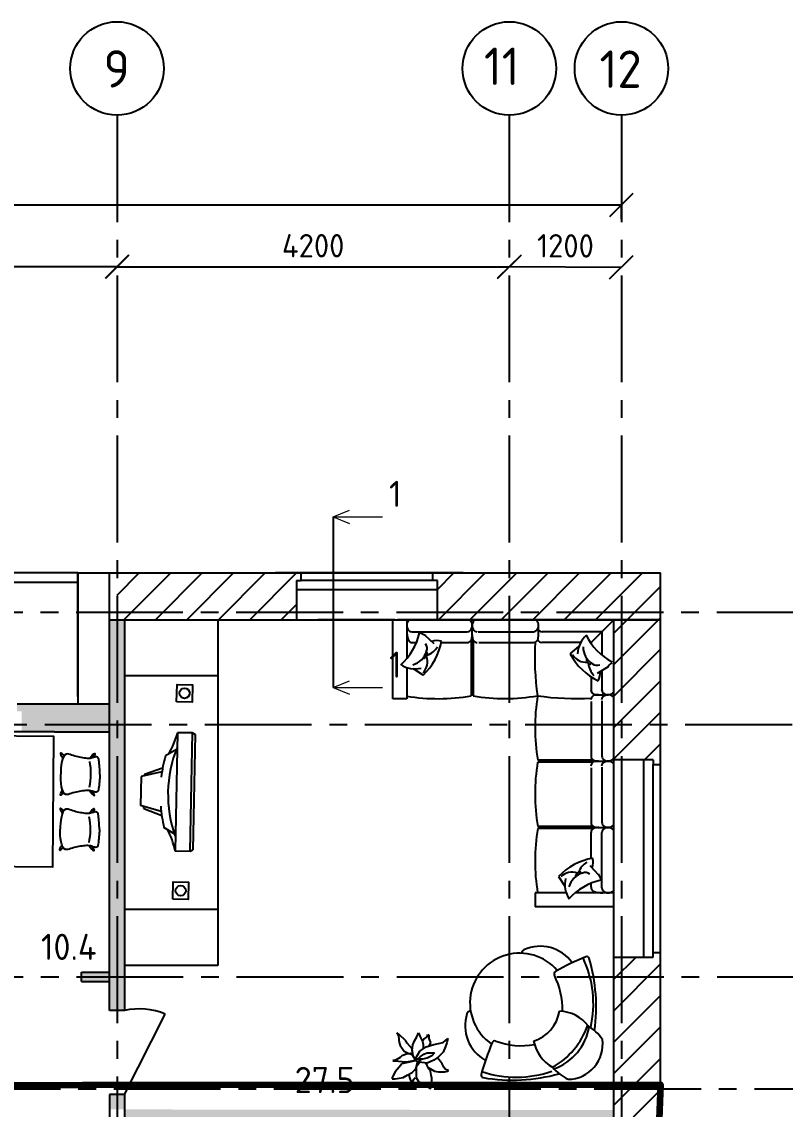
# Model space of a CAD drawing. Header units: millimetres. Extents: x -257254 to 390979, y -202328 to 355504.
# Drawn here: x 377573 to 385747, y -113048 to -101411 of the extents above; entities that cross this region are included whole.
import ezdxf

# ---------------------------------------------------------------- set-up
doc = ezdxf.new("R2010")
doc.units = ezdxf.units.MM
doc.linetypes.add('CENTER2', pattern=[28.575, 19.05, -3.175, 3.175, -3.175])
doc.layers.get('0').update_dxf_attribs({"lineweight": 25})
for name, color, linetype in [('МЕБЕЛЬ', 104, 'Continuous'), ('Окна', 4, 'Continuous'), ('оси', 1, 'CENTER2'), ('разрез', 40, 'Continuous')]:
    doc.layers.add(name, color=color, linetype=linetype)
doc.layers.add('покрытия', color=6, linetype='Continuous', lineweight=18)
doc.layers.add('фасадик', color=7, linetype='Continuous', lineweight=25, true_color=0x51362d)
doc.styles.get("Standard").update_dxf_attribs({"font": 'GOST_Common.ttf'})
doc.dimstyles.new('ISO-25', dxfattribs={"dimtxt": 250, "dimasz": 250, "dimexe": 1.25, "dimexo": 0.625, "dimgap": 100, "dimtad": 1, "dimdec": 0, "dimtxsty": 'Standard', "dimblk": 'OBLIQUE', "dimcen": 2.5, "dimadec": 0, "dimazin": 0, "dimtfac": 1, "dimtdec": 0, "dimtmove": 0, "dimatfit": 3, "dimfxl": 1, "dimarcsym": 0})

# ---------------------------------------------------------------- blocks, each defined once
blk = doc.blocks.new('_Oblique')
at = {"color": 0, "linetype": 'ByBlock', "lineweight": -2}
blk.add_line((-0.5, -0.5), (0.5, 0.5), dxfattribs=at)
blk = doc.blocks.new('*D352')
at = {"color": 0, "lineweight": -2, "ltscale": 50, "transparency": 16777216}
for p, q in [((374393.37343, -104031.8132), (378593.37343, -104031.8132)), ((374393.37343, -104032.4382), (374393.37343, -104033.0632)), ((378593.37343, -104032.4382), (378593.37343, -104033.0632))]:
    blk.add_line(p, q, dxfattribs=at)
at = {"color": 0, "lineweight": -2, "ltscale": 50, "transparency": 16777216, "xscale": 250, "yscale": 250, "zscale": 250, "rotation": 180}
blk.add_blockref('_Oblique', (374393.37343, -104031.8132), dxfattribs=at)
at = {"color": 0, "lineweight": -2, "ltscale": 50, "transparency": 16777216, "xscale": 250, "yscale": 250, "zscale": 250}
blk.add_blockref('_Oblique', (378593.37343, -104031.8132), dxfattribs=at)
at = {"color": 0, "ltscale": 50, "transparency": 16777216, "insert": (376493.37343, -103806.8132), "char_height": 250, "attachment_point": 5}
blk.add_mtext('4200', dxfattribs=at)
blk = doc.blocks.new('*D353')
at = {"color": 0, "lineweight": -2, "ltscale": 50, "transparency": 16777216}
for p, q in [((378593.37343, -104034.9382), (378593.37343, -104031.8132)), ((378593.37343, -104033.0632), (382793.37343, -104033.0632)), ((382793.37343, -104032.4382), (382793.37343, -104034.3132))]:
    blk.add_line(p, q, dxfattribs=at)
at = {"color": 0, "lineweight": -2, "ltscale": 50, "transparency": 16777216, "xscale": 250, "yscale": 250, "zscale": 250, "rotation": 180}
blk.add_blockref('_Oblique', (378593.37343, -104033.0632), dxfattribs=at)
at = {"color": 0, "lineweight": -2, "ltscale": 50, "transparency": 16777216, "xscale": 250, "yscale": 250, "zscale": 250}
blk.add_blockref('_Oblique', (382793.37343, -104033.0632), dxfattribs=at)
at = {"color": 0, "ltscale": 50, "transparency": 16777216, "insert": (380693.37343, -103808.0632), "char_height": 250, "attachment_point": 5}
blk.add_mtext('4200', dxfattribs=at)
blk = doc.blocks.new('*D368')
at = {"color": 0, "lineweight": -2, "ltscale": 50, "transparency": 16777216}
for p, q in [((382793, -104031), (382793, -104031)), ((382793, -104032), (383993, -104037)), ((383993, -104037), (383993, -104038))]:
    blk.add_line(p, q, dxfattribs=at)
at = {"color": 0, "lineweight": -2, "ltscale": 50, "transparency": 16777216, "xscale": 250, "yscale": 250, "zscale": 250}
for p, rotation in [((382793, -104032), 179.7612689669018), ((383993, -104037), 359.7612689669018)]:
    blk.add_blockref('_Oblique', p, dxfattribs=dict(at, rotation=rotation))
at = {"color": 0, "ltscale": 50, "transparency": 16777216, "insert": (383394, -103809), "char_height": 250, "attachment_point": 5, "rotation": 359.7613}
blk.add_mtext('1200', dxfattribs=at)
blk = doc.blocks.new('*D370')
at = {"color": 0, "lineweight": -2, "transparency": 16777216}
for p, q in [((357593, -103372), (383993, -103372)), ((357593, -103373), (357593, -103373)), ((383993, -103523), (383993, -103371))]:
    blk.add_line(p, q, dxfattribs=at)
at = {"color": 0, "lineweight": -2, "transparency": 16777216, "xscale": 250, "yscale": 250, "zscale": 250, "rotation": 180}
blk.add_blockref('_Oblique', (357593, -103372), dxfattribs=at)
at = {"color": 0, "lineweight": -2, "transparency": 16777216, "xscale": 250, "yscale": 250, "zscale": 250}
blk.add_blockref('_Oblique', (383993, -103372), dxfattribs=at)
at = {"color": 0, "transparency": 16777216, "insert": (370793, -103147), "char_height": 250, "attachment_point": 5}
blk.add_mtext('26400', dxfattribs=at)

msp = doc.modelspace()

# ---------------------------------------------------------------- hatches: boundary and pattern name
h = msp.add_hatch()
h.set_pattern_fill('LINE', color=256, scale=75, angle=45)
h.set_pattern_definition([(45, (282164.35, -213406.2), (-168.3798, 168.3798), [])])
h.paths.add_polyline_path([(366433.47228, -117330.06082), (365993.37343, -117330.06082), (365993.37343, -117750.06082), (366483.37682, -117750.06082), (366483.39503, -117669.93468), (366433.39503, -117669.92332)])
h.paths.add_polyline_path([(366433.49046, -117250.06082), (365993.37343, -117250.06082), (365993.37343, -117330.06082), (366433.47228, -117330.06082)])
h.paths.add_polyline_path([(370193.37343, -117330.06082), (367343.4723, -117330.06082), (367343.39501, -117670.13014), (367293.39501, -117670.11877), (367293.37684, -117750.06082), (370193.37343, -117750.06082)])
h.paths.add_polyline_path([(370193.37343, -117250.06082), (367343.49048, -117250.06082), (367343.4723, -117330.06082), (370193.37343, -117330.06082)])
h.paths.add_polyline_path([(370805.66093, -117330.06082), (370193.37343, -117330.06082), (370193.37343, -117750.06082), (370805.66093, -117750.06082)])
h.paths.add_polyline_path([(370805.66093, -117250.06082), (370193.37343, -117250.06082), (370193.37343, -117330.06082), (370805.66093, -117330.06082)])
h.paths.add_polyline_path([(371993.37343, -117330.06082), (371705.66093, -117330.06082), (371705.66093, -117750.06082), (371993.37343, -117750.06082)])
h.paths.add_polyline_path([(372391.06676, -117330.06082), (371993.37343, -117330.06082), (371993.37343, -117750.06082), (372391.06676, -117750.06082)])
h.paths.add_polyline_path([(371993.37343, -117250.06082), (371705.66093, -117250.06082), (371705.66093, -117330.06082), (371993.37343, -117330.06082)])
h.paths.add_polyline_path([(372391.06676, -117250.06082), (371993.37343, -117250.06082), (371993.37343, -117330.06082), (372391.06676, -117330.06082)])
h.paths.add_polyline_path([(361920.95524, -107477.23261), (361708.30911, -107147.94816), (361747.5378, -107116.94639), (361697.76344, -107053.96344), (361373.37343, -107310.06082), (361373.37343, -109010.06082), (361825.79162, -109010.06082)])
h.paths.add_polyline_path([(363088.3553, -106190.04759), (363138.3553, -106190.05895), (363138.37348, -106110.05895), (362893.53321, -106109.93468), (362686.66923, -106273.15308), (362736.10054, -106335.70194), (362785.0336, -106316.97978), (362889.63195, -106449.33532), (363088.27802, -106530.06082), (363088.30011, -106432.88128)])
h.paths.add_polyline_path([(363088.27802, -106530.06082), (362879.92758, -106437.0557), (363034.76214, -106632.97861)])
h.paths.add_polyline_path([(364893.53321, -106110.18695), (364648.37334, -106110.23241), (364648.35516, -106190.23241), (364698.36425, -106190.24377), (364698.29022, -106435.95086), (364617.54473, -106530.06082), (364897.11491, -106449.33532), (365001.71326, -106316.97978), (365050.53766, -106335.83943), (365099.96897, -106273.29057)])
h.paths.add_polyline_path([(364906.81928, -106437.0557), (364698.27792, -106530.06082), (364750.81573, -106634.45781)])
h.paths.add_polyline_path([(366413.37343, -107310.06082), (366088.98342, -107053.96344), (366039.20906, -107116.94639), (366078.43775, -107147.94816), (365913.37343, -107255.58594), (365913.37343, -108930.06082), (366413.37343, -108930.06082)])
h.paths.add_polyline_path([(365993.37343, -107255.58594), (365818.20981, -107477.23261), (365913.37343, -107552.36179), (365993.37343, -107615.8972)])
h.paths.add_polyline_path([(370193.37343, -107255.58594), (370108.30911, -107147.94816), (370147.5378, -107116.94639), (370097.76344, -107053.96344), (369773.37343, -107310.06082), (369773.37343, -109010.06082), (370193.37343, -109010.06082)])
h.paths.add_polyline_path([(370193.37343, -107255.58594), (370193.37343, -107613.05112), (370367.33572, -107475.71247)])
h.paths.add_polyline_path([(370273.37343, -107549.89323), (370193.37343, -107613.05112), (370193.37343, -108930.06082), (370273.37343, -108930.06082)])
h.paths.add_polyline_path([(371488.36443, -106189.87786), (371538.3553, -106190.05895), (371538.37348, -106110.05895), (371293.53321, -106109.93468), (371086.77789, -106273.29057), (371136.2092, -106335.83943), (371175.32923, -106304.70017), (371279.92758, -106437.0557), (371488.27802, -106530.06082), (371488.29104, -106432.8148)])
h.paths.add_polyline_path([(371488.27802, -106530.06082), (371279.92758, -106437.0557), (371434.7298, -106632.93768)])
h.paths.add_polyline_path([(373293.53321, -106110.18695), (373048.37334, -106110.23241), (373048.35516, -106190.23241), (373098.34511, -106190.24377), (373098.26977, -106610.10627), (373094.14881, -106610.07989), (373102.38884, -106530.07989), (373297.11491, -106449.33532), (373401.71326, -106316.97978), (373450.64632, -106335.70194), (373500.07763, -106273.15308)])
h.paths.add_polyline_path([(373306.81928, -106437.0557), (373018.45887, -106530.06082), (373150.81573, -106634.45781)])
h.paths.add_polyline_path([(374813.37343, -107310.06082), (374488.98342, -107053.96344), (374439.20906, -107116.94639), (374478.43775, -107147.94816), (374393.37343, -107255.58594), (374393.37343, -108930.06082), (374813.37343, -108930.06082)])
h.paths.add_polyline_path([(374393.37343, -107255.58594), (374218.20981, -107477.23261), (374313.37343, -107552.36179), (374313.37343, -107558.86707), (374393.37343, -107622.02497)])
h.paths.add_polyline_path([(374393.37343, -107622.02497), (374313.37343, -107558.86707), (374313.37343, -108930.06082), (374393.37343, -108930.06082)])
h.paths.add_polyline_path([(380513.37343, -107390.06082), (380563.37343, -107390.06082), (380563.37343, -107310.06082), (378593.37343, -107310.06082), (378593.37343, -107730.06082), (380513.37343, -107730.06082)])
h.paths.add_polyline_path([(382793.37343, -107310.06082), (381973.37343, -107310.06082), (381973.37343, -107390.06082), (382023.37343, -107390.06082), (382023.37343, -107730.06082), (382793.37343, -107730.06082)])
h.paths.add_polyline_path([(383993.37343, -107310.06082), (382793.37343, -107310.06082), (382793.37343, -107730.06082), (383993.37343, -107730.06082)])
h.paths.add_polyline_path([(380513.37343, -107730.06082), (378593.37343, -107730.06082), (378593.37343, -107810.06082), (380513.37343, -107810.06082)])
h.paths.add_polyline_path([(383993.37343, -107730.06082), (382793.37343, -107730.06082), (382793.37343, -107808.37096), (383915.07502, -107808.37096), (383993.37343, -107808.63649)])
h.paths.add_polyline_path([(382793.37343, -107730.06082), (382023.37343, -107730.06082), (382023.37343, -107808.37096), (382793.37343, -107808.37096)])
h.paths.add_polyline_path([(384413.37343, -107310.06082), (383993.37343, -107310.06082), (383993.37343, -107730.06082), (384413.37343, -107730.06082)])
h.paths.add_polyline_path([(384413.37343, -107730.06082), (383993.37343, -107730.06082), (383993.37343, -107808.63649), (383993.37343, -107810.06082), (384413.37343, -107810.06082)])
h.paths.add_polyline_path([(384413.37343, -107810.06082), (383993.37343, -107810.06082), (383993.37343, -108930.06082), (384413.37343, -108930.06082)])
h.paths.add_polyline_path([(383993.37343, -107810.06082), (383913.37343, -107810.06082), (383913.3763, -108930.06082), (383993.37343, -108930.06082)])
h.paths.add_polyline_path([(384413.37343, -108930.06082), (383993.37343, -108930.06082), (383993.37343, -109310.14354), (384333.37343, -109310.14354), (384333.37343, -109360.14354), (384413.37343, -109360.14354)])
h.paths.add_polyline_path([(383993.37343, -108930.06082), (383913.3763, -108930.06082), (383913.37727, -109310.14354), (383993.37343, -109310.14354)])
h.paths.add_polyline_path([(384413.37343, -111370.14354), (384333.37343, -111370.14354), (384333.37343, -111420.14354), (383993.37343, -111420.14354), (383993.37343, -113130.06082), (384413.37343, -113130.06082)])
h.paths.add_polyline_path([(383993.37343, -111420.14354), (383913.38267, -111420.14354), (383913.38705, -113130.06082), (383993.37343, -113130.06082)])
h.paths.add_polyline_path([(384413.37343, -116910.06082), (382793.37343, -116910.06082), (382793.37343, -117330.06082), (384469.07008, -117330.06082), (384573.9923, -117246.54078), (384605.13199, -117285.66008), (384669.46807, -117234.44736)])
h.paths.add_polyline_path([(384110.69569, -117330.06082), (382793.37343, -117330.06082), (382793.37343, -117410.06082), (384173.85359, -117410.06082)])
h.paths.add_polyline_path([(384413.37343, -125310.06082), (382713.37343, -125310.06082), (382713.37343, -125730.06082), (384469.07008, -125730.06082), (384573.9923, -125646.54078), (384605.13199, -125685.66008), (384669.46807, -125634.44736)])
h.paths.add_polyline_path([(384111.6725, -125730.06082), (382713.37343, -125730.06082), (382713.37343, -125810.06082), (384171.07246, -125810.06082), (384247.28944, -125906.60232), (384249.59713, -125904.76536)])
h.paths.add_polyline_path([(385449.16595, -126623.80401), (385388.32027, -126672.2383), (385420.09217, -126710.29903), (385285.8928, -126817.12422), (385193.39057, -127024.80567), (385291.90909, -127024.82806), (385533.55642, -127024.88298), (385533.31223, -127074.88293), (385613.18609, -127074.90108), (385613.37343, -126830.06082)])
h.paths.add_polyline_path([(385285.43495, -126816.54487), (385091.4343, -126970.97299), (385193.39057, -127024.80567), (385113.26053, -127024.78746)])
h.paths.add_polyline_path([(385193.39057, -127024.80567), (385193.41892, -127024.80568), (385291.90909, -127024.82806)], flags=17)
h.paths.add_polyline_path([(385613.37343, -128830.06081), (385613.30886, -128584.91009), (385533.18273, -128584.8737), (385533.19051, -128634.8828), (385113.19052, -128634.78734), (385193.37343, -128634.80556), (385193.37343, -128580.06082), (385193.37343, -128656.47959), (385286.04825, -128842.80071), (385420.24762, -128949.6259), (385389.37983, -128988.40114), (385450.22551, -129036.83543)])
h.paths.add_polyline_path([(385193.37343, -128656.47959), (385193.37343, -128634.80556), (385091.58974, -128688.95194), (385285.5904, -128843.38006)])
h.paths.add_polyline_path([(384669.46807, -130025.67427), (384605.13199, -129974.46155), (384573.9923, -130013.58085), (384469.07008, -129930.06082), (382712.88638, -129930.06082), (382712.88638, -130350.06082), (384413.37343, -130350.06082)])
h.paths.add_polyline_path([(384249.59713, -129755.35628), (384111.6725, -129930.06082), (384469.07008, -129930.06082)])
h.paths.add_polyline_path([(384249.59713, -129755.35628), (384247.28944, -129753.51931), (384171.07246, -129850.06082), (382793.37343, -129850.06082), (382793.37343, -129930.06082), (384111.6725, -129930.06082)])
h.paths.add_polyline_path([(382793.37343, -134130.06082), (380393.37343, -134130.06082), (380393.37343, -134550.06082), (382793.37343, -134550.06082)])
h.paths.add_polyline_path([(380393.37343, -134130.06082), (378593.37343, -134130.06082), (378593.37343, -134550.06082), (380393.37343, -134550.06082)])
h.paths.add_polyline_path([(378593.37343, -134130.06082), (376493.37343, -134130.06082), (376493.37343, -134550.06082), (378593.37343, -134550.06082)])
h.paths.add_polyline_path([(376493.37343, -134130.06082), (374393.37343, -134130.06082), (374393.37343, -134550.06082), (376493.37343, -134550.06082)])
h.paths.add_polyline_path([(374393.37343, -134130.06082), (374173.37343, -134130.06082), (374173.37343, -134550.06082), (374393.37343, -134550.06082)])
h.paths.add_polyline_path([(374393.37343, -134050.06082), (374173.37343, -134050.06082), (374173.37343, -134130.06082), (374393.37343, -134130.06082)])
h.paths.add_polyline_path([(376493.37343, -134050.06082), (375593.37343, -134050.06082), (374393.37343, -134050.06082), (374393.37343, -134130.06082), (376493.37343, -134130.06082)])
h.paths.add_polyline_path([(378593.37343, -134050.06082), (376493.37343, -134050.06082), (376493.37343, -134130.06082), (378593.37343, -134130.06082)])
h.paths.add_polyline_path([(380393.37343, -134050.06082), (379913.24572, -134050.06082), (378673.37343, -134050.06082), (378593.37343, -134050.06082), (378593.37343, -134130.06082), (380393.37343, -134130.06082)])
h.paths.add_polyline_path([(382793.37343, -134050.06082), (380393.37343, -134050.06082), (380393.37343, -134130.06082), (382793.37343, -134130.06082)])
at = {"ltscale": 50}
h = msp.add_hatch(color=256, dxfattribs=at)
h.dxf.hatch_style = 1
h.paths.add_polyline_path([(370193.37343, -108930.06082), (370113.37343, -108930.06082), (370113.37343, -111110.63158), (370193.37343, -111110.63158)])
h.paths.add_polyline_path([(370273.37343, -109010.06082), (370273.37343, -108930.06082), (370193.37343, -108930.06082), (370193.37343, -111110.63158), (370273.37343, -111110.63158)])
h.paths.add_polyline_path([(371913.37343, -113050.06082), (371913.37343, -113130.06082)])
h.paths.add_polyline_path([(371913.37343, -113130.06082), (371913.37343, -113210.06082)])
h.paths.add_polyline_path([(371993.37343, -113210.06082), (371913.37343, -113210.06082)])
h.paths.add_polyline_path([(372073.37343, -113210.06082), (371993.37343, -113210.06082)])
h.paths.add_polyline_path([(374453.37343, -113130.06082), (374333.37343, -113130.06082), (374473.37343, -113265.0608), (374473.37361, -113130.06082), (374313.37343, -113130.06082)])
h.paths.add_polyline_path([(374313.37343, -113130.06082), (374473.37343, -113130.06082), (374473.37343, -113210.06082), (374313.37343, -113210.06082)], flags=17)
h.paths.add_polyline_path([(374393.37343, -113210.06082), (374313.37343, -113210.06082), (374313.37343, -114550.06077), (374393.37343, -114550.06077)])
h.paths.add_polyline_path([(374473.37343, -113130.06082), (374393.37343, -113130.06082), (374393.37343, -114550.06077), (374473.37343, -114550.06077)])
h.paths.add_polyline_path([(376573.37361, -114550.06082), (374473.37361, -114550.06082), (374473.37361, -114630.06082), (376573.37361, -114630.06082)])
h.paths.add_polyline_path([(376573.37361, -114630.06082), (374473.37361, -114630.06082), (374473.37361, -114710.06082), (376573.37361, -114710.06082)])
h.paths.add_polyline_path([(378513.59612, -114550.06082), (377573.37361, -114550.06082), (377573.37361, -114630.06082), (378513.59287, -114630.06082)])
h.paths.add_polyline_path([(378513.59287, -114630.06082), (377573.37361, -114630.06082), (377573.37361, -114710.06082), (377773.37361, -114710.06082), (378513.58961, -114710.06082)])
h.paths.add_polyline_path([(378593.37343, -114330.06082), (378513.60507, -114330.06082), (378513.59612, -114550.06082), (378593.37343, -114550.06082)])
h.paths.add_polyline_path([(378673.37343, -114330.06082), (378593.37343, -114330.06082), (378593.37343, -114550.06082), (378673.37343, -114550.06082)])
h.paths.add_polyline_path([(378593.37343, -113209.82412), (378513.65063, -113209.82088), (378513.64167, -113430.06082), (378593.37343, -113430.06082)])
h.paths.add_polyline_path([(378673.37343, -113209.82737), (378593.37343, -113209.82412), (378593.37343, -113430.06082), (378673.37343, -113430.06082)])
h.paths.add_polyline_path([(378593.37343, -112891.75419), (378513.66356, -112891.75419), (378513.65713, -113050.05432), (378593.37343, -113050.19618)])
h.paths.add_polyline_path([(378673.37343, -112891.75419), (378593.37343, -112891.75419), (378593.37343, -113050.19618), (378673.37343, -113050.33855)])
h.paths.add_polyline_path([(383913.37343, -113057.67048), (378673.37343, -113050.33855), (378673.37343, -113130.06082), (383913.37343, -113130.06082)])
h.paths.add_polyline_path([(383913.37343, -113130.06082), (378673.37343, -113130.06082), (378673.37343, -113209.82737), (383913.37343, -113209.99493)])
h.paths.add_polyline_path([(378593.37343, -107810.06082), (378513.37343, -107810.06082), (378513.37343, -111250.06082), (378513.37343, -111991.75419), (378593.37343, -111991.75419)])
h.paths.add_polyline_path([(378673.37343, -109010.06082), (378673.37343, -107810.06082), (378593.37343, -107810.06082), (378593.37343, -111991.75419), (378673.37343, -111991.75419), (378673.37343, -111850.06082)])
h.paths.add_polyline_path([(378593.37343, -114710.06082), (378513.58961, -114710.06082), (378513.48631, -117250.06082), (378593.37343, -117250.06082)])
h.paths.add_polyline_path([(378673.37343, -114710.06082), (378593.37343, -114710.06082), (378593.37343, -117250.06082), (378673.37343, -117250.06082)])
h.paths.add_polyline_path([(382713.37343, -117250.06082), (378673.37343, -117250.06082), (378673.37343, -117330.06082), (382713.37343, -117330.06082)])
h.paths.add_polyline_path([(382713.37343, -117330.06082), (378673.37343, -117330.06082), (378673.37343, -117410.06082), (380753.37343, -117410.06082), (382713.37343, -117410.06082)])
h.paths.add_polyline_path([(378593.37343, -117410.06082), (378513.47981, -117410.06082), (378513.37343, -120025.65445), (378593.37343, -120025.65445)])
h.paths.add_polyline_path([(378673.37343, -117410.06082), (378593.37343, -117410.06082), (378593.37343, -120025.65445), (378673.37343, -120025.65445)])
h.paths.add_polyline_path([(376933.37343, -119930.06082), (376713.37343, -120450.06082)])
h.paths.add_polyline_path([(376873.37343, -119930.06082), (376713.37343, -119930.06082), (376713.37343, -120450.06082), (376873.37343, -120450.06082)], flags=17)
h.paths.add_polyline_path([(376933.37343, -121350.06082), (376713.37343, -122350.06082)])
h.paths.add_polyline_path([(376873.37343, -121350.06082), (376713.37343, -121350.06082), (376713.37343, -122350.06082), (376873.37343, -122350.06082)], flags=17)
h.paths.add_polyline_path([(376873.37343, -122350.06082), (376873.37343, -122430.06082)])
h.paths.add_polyline_path([(376873.37343, -122430.06082), (376873.37343, -122510.06082)])
h.paths.add_polyline_path([(376933.37343, -117410.06082), (376713.37343, -119030.06082)])
h.paths.add_polyline_path([(376873.37343, -117410.06082), (376713.37343, -117410.06082), (376713.37343, -119030.06082), (376873.37343, -119030.06082)], flags=17)
h.paths.add_polyline_path([(370113.37343, -112750.06082), (370193.37343, -112750.06082), (370193.37343, -112110.63158), (370113.37343, -112110.63158)])
h.paths.add_polyline_path([(370193.37343, -112910.06082), (370113.37343, -112910.06082)])
h.paths.add_polyline_path([(370193.37343, -112750.06082), (370273.37343, -112750.06082), (370273.37343, -112110.63158), (370193.37343, -112110.63158)])
h.paths.add_polyline_path([(370273.37343, -112910.06082), (370193.37343, -112910.06082)])
h.paths.add_polyline_path([(374393.37343, -112910.06082), (374313.37343, -112910.06082), (374313.37343, -113130.06082), (374393.37343, -113130.06082)])
h.paths.add_polyline_path([(374313.37343, -112750.06082), (374393.37343, -112750.06082), (374393.37343, -108930.06082), (374313.37343, -108930.06082)])
h.paths.add_polyline_path([(374393.37343, -112750.06082), (374473.37343, -112750.06082), (374473.37343, -110320.06082), (374473.37343, -108930.06082), (374393.37343, -108930.06082)])
h.paths.add_polyline_path([(374473.37343, -112910.06082), (374393.37343, -112910.06082), (374393.37343, -113130.06082), (374473.37343, -113130.06082)])
h = msp.add_hatch()
h.set_pattern_fill('AR-SAND', color=256, scale=5)
h.set_pattern_definition([(37.5, (282164.35, -213406.2), (-8.00016, 244.70662), [0, -193.04, 0, -215.9, 0, -206.375]), (7.5, (282164.35, -213406.2), (224.76164, 358.41255), [0, -104.14, 0, -173.99, 0, -66.675]), (327.5, (282008.14, -213406.2), (395.4962, 0.7186), [0, -63.5, 0, -228.6, 0, -298.45]), (317.5, (282008.14, -213406.2), (381.7782, 111.4647), [0, -31.75, 0, -149.86, 0, -171.45])])
h.paths.add_polyline_path([(357593.37343, -108630.06082), (357673.37343, -108630.06082), (357673.37343, -108930.06082), (357593.37343, -108930.06082)])
h.paths.add_polyline_path([(358485.22058, -108790.06082), (358535.22058, -108790.06082), (358535.22058, -108710.06082), (357593.37343, -108710.06082), (357593.37343, -109010.06082), (358485.22058, -109010.06082)])
h.paths.add_polyline_path([(361373.37343, -108710.06082), (360705.22058, -108710.06082), (360705.22058, -108790.06082), (360755.22058, -108790.06082), (360755.22058, -109010.06082), (361373.37343, -109010.06082)])
h.paths.add_polyline_path([(366885.22058, -108790.06082), (366935.22058, -108790.06082), (366935.22058, -108710.06082), (366413.37343, -108710.06082), (366413.37343, -109010.06082), (366885.22058, -109010.06082)])
h.paths.add_polyline_path([(369773.37343, -108710.06082), (369105.22058, -108710.06082), (369105.22058, -108790.06082), (369155.22058, -108790.06082), (369155.22058, -109010.06082), (369773.37343, -109010.06082)])
h.paths.add_polyline_path([(375303.37343, -108790.06082), (375353.37343, -108790.06082), (375353.37343, -108710.06082), (374813.37343, -108710.06082), (374813.37343, -108930.06082), (375303.37343, -108930.06082)])
h.paths.add_polyline_path([(378513.37343, -108710.06082), (377523.37343, -108710.06082), (377523.37343, -108790.06082), (377573.37343, -108790.06082), (377573.37343, -109005.06082), (378513.37343, -109015.06082)])
h.paths.add_polyline_path([(383013.37343, -113210.06082), (382713.37343, -113209.99493), (382713.37343, -114134.80666), (383013.37343, -114134.80666), (383013.37343, -114184.80666), (383013.37343, -113550.06082)])
h = msp.add_hatch(color=256)
h.dxf.hatch_style = 1
h.paths.add_polyline_path([(378513.37343, -111580.49934), (378213.37343, -111580.49934), (378213.37343, -111630.06082), (378513.37343, -111630.06082)])
h.paths.add_polyline_path([(378513.37343, -111630.06082), (378213.37343, -111630.06082), (378213.37343, -111680.49934), (378513.37343, -111680.49934)])

# ---------------------------------------------------------------- linework, layer by layer
for p, q in [((380908.02153, -106708.22658), (380908.02153, -108536.11411)), ((378673.37343, -108930.06082), (378673.66356, -111991.75419))]:
    msp.add_line(p, q)
at = {"ltscale": 20}
for p, q in [((378173.37343, -107310.06082), (374813.37343, -107310.06082)), ((378173.37343, -108630.06082), (378173.37343, -107310.06082)), ((380793.37343, -107310.06082), (381793.37343, -107310.06082)), ((378173.37343, -107410.06082), (374813.37343, -107410.06082)), ((381568.37343, -107810.06082), (380741.95466, -107810.06082)), ((380793.37343, -107810.06082), (381619.7922, -107810.06082)), ((378673.37343, -111850.06082), (378673.37343, -111991.75419)), ((378513.66356, -112891.75419), (378513.64167, -113430.06082)), ((378673.37343, -112891.75419), (378673.37343, -113430.06082))]:
    msp.add_line(p, q, dxfattribs=at)
at = {"ltscale": 50}
for p, q in [((378173.37343, -107310.06082), (384413.37343, -107310.06082)), ((378173.37343, -107310.06082), (378173.37343, -108710.06082)), ((378513.37343, -111250.06082), (378513.37343, -107310.06082)), ((384413.37343, -113550.06082), (384413.37343, -107310.06082)), ((378513.37343, -107810.06082), (384413.37343, -107810.06082)), ((378673.37343, -107810.06082), (378673.37343, -109010.06082)), ((380548.37343, -107810.06082), (380708.37343, -107810.06082)), ((383913.38726, -113210.04048), (383913.37343, -107810.06082)), ((377523.37343, -108710.06082), (378513.37343, -108710.06082)), ((377923.37343, -109010.06082), (378513.37343, -109010.06082)), ((378673.37343, -109010.06082), (378673.37343, -111850.06082)), ((378513.37343, -111850.06082), (378513.37343, -109810.06082)), ((378513.37343, -111991.75419), (378513.37343, -110250.06082)), ((378213.37343, -111680.49934), (378213.37343, -111580.27167)), ((378213.37343, -111580.49934), (378513.37343, -111580.49934)), ((378213.37343, -111680.49934), (378513.37343, -111680.49934)), ((378673.37343, -111850.06082), (378673.37343, -111850.06082)), ((378673.66356, -111991.75419), (378513.66356, -111991.75419)), ((378673.66356, -112891.75419), (379110.03363, -112031.07789)), ((378673.66356, -112891.75419), (378513.66356, -112891.75419))]:
    msp.add_line(p, q, dxfattribs=at)
at = {"lineweight": 30}
msp.add_line((383913.37343, -107810.06082), (384413.37343, -107810.06082), dxfattribs=at)
at = {"color": 33, "linetype": 'Continuous', "ltscale": 800}
msp.add_lwpolyline([(379400.84032, -109022.01839), (379429.5942, -109038.11995)], dxfattribs=at)
at = {"ltscale": 50}
for centre in [(378593.37343, -101911.34071), (382793.37343, -101911.34071), (383993.37343, -101911.34071)]:
    msp.add_circle(centre, 500, dxfattribs=at)
msp.add_arc((378830.83791, -112688.44376), 714.19895, 66.988150177, 102.713192347)
at = {"layer": 'МЕБЕЛЬ'}
for p, q in [((379673.37343, -107810.06082), (379673.37343, -111510.06082)), ((381545.62515, -108655.11011), (381545.62515, -107808.37096)), ((379673.37343, -108410.06082), (378673.37343, -108410.06082)), ((379673.37343, -110910.06082), (378673.37343, -110910.06082)), ((379673.37343, -111510.06082), (378673.37343, -111510.06082))]:
    msp.add_line(p, q, dxfattribs=at)
at = {"layer": 'МЕБЕЛЬ', "ltscale": 60}
for p, q in [((381595.62515, -107808.37096), (383915.07502, -107808.37096)), ((381695.62515, -107810.07255), (381695.62515, -108227.18464)), ((382395.62515, -107973.47103), (382395.62515, -107867.39547)), ((383105.62515, -107971.76944), (383105.62515, -107865.69389)), ((383668.33587, -108053.40853), (383915.07502, -107808.37096)), ((383913.37343, -110833.40853), (383913.37343, -107808.37096)), ((381750.67774, -107939.88556), (382340.57256, -107939.88556)), ((381988.72509, -108066.99842), (381890.36601, -107974.05037)), ((382460.67774, -107938.18397), (383050.57256, -107938.18397)), ((383783.56042, -107938.18397), (383143.38846, -107938.18397)), ((383783.56042, -107938.18397), (383783.56042, -108187.76767)), ((381756.74358, -108055.11011), (381799.09053, -108055.11011)), ((382063.80424, -108055.11011), (382341.77312, -108055.11011)), ((382385.62515, -108029.21782), (382385.62515, -108625.11011)), ((382405.62515, -108029.21782), (382405.62515, -108625.11011)), ((382466.74358, -108053.40853), (383051.77312, -108053.40853)), ((383557.26623, -108053.40853), (383142.1879, -108053.40853)), ((383445.65089, -108176.80842), (383538.44358, -108097.2433)), ((383668.33587, -108053.40853), (383660.72357, -108053.40853)), ((383668.33587, -108053.40853), (383668.33587, -108064.26347)), ((381695.62515, -108321.39821), (381695.62515, -108655.11011)), ((381870.60462, -108403.15246), (381769.11112, -108335.03375)), ((383668.33587, -108271.71139), (383668.33587, -108272.9697)), ((383737.93999, -108380.57069), (383853.81788, -108310.66961)), ((383668.33587, -108420.92938), (383668.33587, -108559.55649)), ((383783.56042, -108353.05106), (383783.56042, -108558.35593)), ((381695.62515, -108655.11011), (381545.62515, -108655.11011)), ((383668.33587, -108684.67069), (383668.33587, -109269.70023)), ((383748.27336, -108613.55226), (383854.34892, -108613.55226)), ((383783.56042, -108678.60485), (383783.56042, -109268.49967)), ((383694.22816, -109313.55226), (383098.33587, -109313.55226)), ((383694.22816, -109333.55226), (383098.33587, -109333.55226)), ((383748.27336, -109323.40853), (383854.34892, -109323.40853)), ((383749.97495, -109323.55226), (383856.05051, -109323.55226)), ((383668.33587, -109394.52695), (383668.33587, -109979.55649)), ((383783.56042, -109388.46112), (383783.56042, -109978.35593)), ((383694.22816, -110023.40853), (383098.33587, -110023.40853)), ((383694.22816, -110043.40853), (383098.33587, -110043.40853)), ((383128.33587, -110023.40853), (383128.33587, -110043.40853)), ((383749.97495, -110033.40853), (383856.05051, -110033.40853)), ((383668.33587, -110365.22944), (383668.33587, -110087.26056)), ((383783.56042, -110678.35593), (383783.56042, -110088.46112)), ((383656.44756, -110440.30859), (383749.39561, -110538.66767)), ((383320.29352, -110558.42906), (383388.41223, -110659.92256)), ((383668.33587, -110672.2901), (383668.33587, -110629.94315)), ((383068.33587, -110733.40853), (383068.33587, -110883.40853)), ((383402.04777, -110733.40853), (383068.33587, -110733.40853)), ((383913.37343, -110733.40853), (383496.26134, -110733.40853)), ((383913.3813, -110883.40636), (383068.33587, -110883.40853))]:
    msp.add_line(p, q, dxfattribs=at)
at = {"layer": 'МЕБЕЛЬ', "ltscale": 300}
for p, q in [((381590.02296, -112230.76), (381606.82296, -112264.96)), ((381615.22296, -112247.56), (381590.02296, -112230.76)), ((381606.82296, -112264.96), (381615.22296, -112332.76)), ((381683.62296, -112315.96), (381615.22296, -112247.56)), ((381777.22296, -112315.96), (381803.02296, -112273.36)), ((381803.02296, -112273.36), (381819.82296, -112230.76)), ((381819.82296, -112230.76), (381837.22296, -112273.36)), ((381837.22296, -112273.36), (381862.42296, -112324.36)), ((381879.82296, -112299.16), (381914.02296, -112273.36)), ((381914.02296, -112273.36), (381922.42296, -112247.56)), ((381922.42296, -112247.56), (381930.82296, -112256.56)), ((381930.82296, -112256.56), (381930.82296, -112290.16)), ((381930.82296, -112290.16), (381939.22296, -112307.56)), ((382084.42296, -112332.76), (382135.42296, -112290.16)), ((382135.42296, -112290.16), (382123.42296, -112337.96)), ((381615.22296, -112332.76), (381624.22296, -112366.96)), ((381624.22296, -112366.96), (381649.42296, -112401.16)), ((381649.42296, -112401.16), (381666.82296, -112426.96)), ((381701.02296, -112341.76), (381683.62296, -112315.96)), ((381752.02296, -112401.16), (381701.02296, -112341.76)), ((381752.02296, -112417.96), (381760.42296, -112358.56)), ((381760.42296, -112460.56), (381752.02296, -112401.16)), ((381760.42296, -112358.56), (381777.22296, -112315.96)), ((381835.42296, -112426.96), (381904.42296, -112381.96)), ((381862.42296, -112315.96), (381879.82296, -112299.16)), ((381862.42296, -112324.36), (381871.42296, -112350.16)), ((381871.42296, -112350.16), (381869.42296, -112402.96)), ((381904.42296, -112381.96), (381984.42296, -112353.96)), ((381948.22296, -112332.76), (381931.42296, -112372.96)), ((381939.22296, -112307.56), (381948.22296, -112332.76)), ((381984.42296, -112353.96), (382084.42296, -112332.76)), ((382111.42296, -112377.96), (382085.42296, -112437.96)), ((382123.42296, -112337.96), (382111.42296, -112377.96)), ((381581.62296, -112520.56), (381547.42296, -112528.96)), ((381547.42296, -112528.96), (381564.22296, -112528.96)), ((381564.22296, -112528.96), (381688.42296, -112539.96)), ((381624.22296, -112494.76), (381581.62296, -112520.56)), ((381641.02296, -112477.96), (381624.22296, -112494.76)), ((381692.02296, -112460.56), (381641.02296, -112477.96)), ((381786.22296, -112528.96), (381641.02296, -112563.16)), ((381666.82296, -112426.96), (381717.82296, -112452.16)), ((381688.42296, -112539.96), (381752.02296, -112528.96)), ((381734.62296, -112452.16), (381692.02296, -112460.56)), ((381717.82296, -112452.16), (381743.62296, -112460.56)), ((381764.42296, -112470.96), (381734.62296, -112452.16)), ((381743.62296, -112460.56), (381760.42296, -112477.96)), ((381768.82296, -112494.76), (381752.02296, -112417.96)), ((381752.02296, -112528.96), (381794.62296, -112520.56)), ((381760.42296, -112477.96), (381791.42296, -112524.96)), ((381786.22296, -112511.56), (381835.42296, -112426.96)), ((381794.62296, -112520.56), (381786.22296, -112528.96)), ((381803.02296, -112511.56), (381794.62296, -112528.96)), ((381794.62296, -112528.96), (381811.42296, -112545.76)), ((381803.02296, -112520.56), (381837.22296, -112486.36)), ((381811.42296, -112511.56), (381803.02296, -112511.56)), ((381828.82296, -112511.56), (381811.42296, -112511.56)), ((381811.42296, -112545.76), (381857.42296, -112511.96)), ((381862.42296, -112511.56), (381828.82296, -112511.56)), ((381837.22296, -112486.36), (381879.82296, -112460.56)), ((381914.02296, -112503.16), (381862.42296, -112511.56)), ((381879.82296, -112460.56), (381914.02296, -112443.76)), ((381914.02296, -112443.76), (381956.62296, -112443.76)), ((381965.02296, -112477.96), (381914.02296, -112503.16)), ((381984.42296, -112522.96), (381914.02296, -112554.16)), ((381956.62296, -112443.76), (381990.82296, -112443.76)), ((381990.82296, -112443.76), (381965.02296, -112477.96)), ((382034.42296, -112486.96), (381984.42296, -112522.96)), ((382053.42296, -112533.96), (382022.42296, -112495.96)), ((382085.42296, -112437.96), (382034.42296, -112486.96)), ((381615.22296, -112596.76), (381572.62296, -112648.36)), ((381641.02296, -112563.16), (381615.22296, -112596.76)), ((381752.02296, -112656.76), (381777.22296, -112630.96)), ((381777.22296, -112630.96), (381794.62296, -112605.76)), ((381794.62296, -112605.76), (381811.42296, -112545.76)), ((381828.82296, -112554.16), (381794.62296, -112596.76)), ((381794.62296, -112596.76), (381794.62296, -112648.36)), ((381828.82296, -112545.76), (381828.82296, -112554.16)), ((381914.02296, -112554.16), (381828.82296, -112545.76)), ((381914.02296, -112579.96), (381896.62296, -112554.16)), ((381930.82296, -112614.16), (381914.02296, -112579.96)), ((381930.82296, -112605.76), (381990.82296, -112639.36)), ((381948.22296, -112639.36), (381930.82296, -112614.16)), ((381956.62296, -112681.96), (381948.22296, -112639.36)), ((381990.82296, -112639.36), (382033.42296, -112648.36)), ((382076.02296, -112563.16), (382053.42296, -112533.96)), ((382092.82296, -112596.76), (382076.02296, -112563.16)), ((382110.22296, -112622.56), (382092.82296, -112596.76)), ((382101.22296, -112648.36), (382135.42296, -112639.36)), ((382143.82296, -112630.96), (382110.22296, -112622.56)), ((382135.42296, -112639.36), (382143.82296, -112630.96)), ((381572.62296, -112648.36), (381539.02296, -112707.76)), ((381539.02296, -112707.76), (381539.02296, -112724.56)), ((381539.02296, -112724.56), (381572.62296, -112724.56)), ((381572.62296, -112724.56), (381657.82296, -112707.76)), ((381657.82296, -112707.76), (381701.02296, -112681.96)), ((381701.02296, -112681.96), (381752.02296, -112656.76)), ((381717.82296, -112673.56), (381726.22296, -112707.76)), ((381726.22296, -112707.76), (381743.62296, -112758.76)), ((381743.62296, -112776.16), (381768.82296, -112733.56)), ((381743.62296, -112758.76), (381743.62296, -112776.16)), ((381768.82296, -112733.56), (381786.22296, -112707.76)), ((381794.62296, -112648.36), (381794.62296, -112707.76)), ((381794.62296, -112707.76), (381819.82296, -112750.36)), ((381819.82296, -112750.36), (381879.82296, -112784.56)), ((381965.02296, -112716.16), (381956.62296, -112681.96)), ((381965.02296, -112767.16), (381965.02296, -112716.16)), ((382033.42296, -112648.36), (382101.22296, -112648.36)), ((381879.82296, -112784.56), (381922.42296, -112809.76)), ((381922.42296, -112809.76), (381948.22296, -112827.16)), ((381948.22296, -112827.16), (381956.62296, -112818.76)), ((381956.62296, -112818.76), (381965.02296, -112767.16))]:
    msp.add_line(p, q, dxfattribs=at)
at = {"layer": 'МЕБЕЛЬ', "linetype": 'Continuous'}
for points in [[(379231.8493, -108688.48406), (379235.59717, -108501.70519), (379402.22114, -108505.04864), (379398.47327, -108691.82751)], [(379239.87183, -109018.78843), (379214.47181, -110284.62368), (379375.4403, -110287.85364), (379400.84032, -109022.01839)], [(379189.45755, -110801.11921), (379193.20542, -110614.34034), (379359.82939, -110617.68378), (379356.08152, -110804.46265)]]:
    msp.add_lwpolyline(points, close=True, dxfattribs=at)
at = {"layer": 'МЕБЕЛЬ', "linetype": 'Continuous', "ltscale": 800}
for points in [[(379429.5942, -109038.11995), (379404.81696, -110272.91852)], [(379230.30137, -109200.05427), (379111.04542, -109265.29384)], [(378851.09919, -109489.28036), (378844.88613, -109798.91466)], [(379074.92208, -109436.04503), (378851.09919, -109489.28036)], [(378887.14537, -109461.00908), (378886.74822, -109480.80139)], [(378887.14537, -109461.00908), (379082.09967, -109393.53201)], [(379066.39329, -109861.08591), (378844.88613, -109798.91466)], [(378879.76917, -109828.6092), (378880.16632, -109808.81689)], [(378879.76917, -109828.6092), (379071.85967, -109903.85263)], [(379212.18062, -110103.11982), (379095.63778, -110033.14875)], [(379375.4403, -110287.85364), (379404.81696, -110272.91852)]]:
    msp.add_lwpolyline(points, dxfattribs=at)
at = {"layer": 'МЕБЕЛЬ', "linetype": 'Continuous'}
msp.add_lwpolyline([(377102.20609, -110450.27672), (377114.34873, -109050.32938), (377914.31864, -109057.26803), (377902.176, -110457.21537), (377102.20609, -110450.27672)], dxfattribs=at)
at = {"layer": 'МЕБЕЛЬ', "linetype": 'Continuous', "ltscale": 800}
for centre in [(379317.03522, -108596.76635), (379274.64347, -110709.40149)]:
    msp.add_circle(centre, 54.65854, dxfattribs=at)
at = {"layer": 'МЕБЕЛЬ', "ltscale": 60}
for centre, radius, start, end in [((381776.18663, -107872.74066), 80.52176, 128.897059876, 208.588854595), ((382315.06368, -107872.74066), 80.52176, 331.411145405, 51.102940124), ((382476.18663, -107872.74066), 80.52176, 128.897059876, 208.588854595), ((382476.18663, -107872.74066), 80.52176, 128.897059876, 208.588854595), ((383025.06368, -107871.03907), 80.52176, 331.411145405, 51.102940124), ((381191.55647, -107806.95381), 656.26152, 312.085116172, 347.432122221), ((381998.47721, -107930.60205), 302.8528, 179.873158416, 197.794341861), ((381750.67774, -107889.88556), 50, 205.323529624, 270), ((381995.66806, -107716.75395), 278.9501, 236.941093247, 249.936753179), ((382340.57256, -107889.88556), 50, 270, 334.676470376), ((382223.85051, -107972.65855), 171.77657, 341.743553902, 359.728997634), ((382567.3998, -107972.65855), 171.77657, 180.271002366, 198.256446098), ((382450.67774, -107889.88556), 50, 205.323529624, 270), ((383050.57256, -107888.18397), 50, 270, 334.676470376), ((382933.85051, -107970.95696), 171.77657, 341.743553902, 359.728997634), ((383143.38846, -107888.18397), 50, 205.323529624, 270), ((383803.23476, -108184.98605), 278.9501, 131.288390543, 178.252055999), ((384201.81076, -107682.05447), 656.26152, 206.564627989, 241.911634039), ((381756.74358, -108005.11011), 50, 201.154419231, 270), ((381420.44417, -107925.62261), 656.26152, 313.310108491, 350.028128182), ((381832.60204, -108117.64904), 81.05343, 338.849917613, 37.378991717), ((381826.70706, -107968.44932), 238.23812, 291.719202047, 326.694658393), ((382022.86964, -108195.66177), 162.44818, 74.313452637, 110.688285932), ((382341.77312, -108005.11011), 50, 270, 334.708747405), ((382449.47718, -108005.11011), 50, 205.291252595, 270), ((383051.77312, -108003.40853), 50, 270, 334.708747405), ((385791.33974, -108220.11839), 2725.7146, 176.412826861, 188.508583867), ((383142.1879, -108003.40853), 50, 205.291252595, 270), ((383799.54818, -108098.76518), 217.08769, 180.46589759, 237.374421867), ((381700.71036, -108083.04313), 217.08769, 285.986385774, 342.894910049), ((381747.08256, -108260.83834), 169.3703, 316.542505043, 19.914405687), ((381878.13867, -108211.58109), 9.04073, 220.0920629, 232.283490426), ((381878.13867, -108211.58109), 9.04073, 232.283490426, 272.191679224), ((381877.53309, -108195.75733), 24.87608, 272.191679221, 295.936576245), ((381869.53775, -108179.3183), 43.15631, 295.936576245, 310.690706639), ((381852.19588, -108159.14991), 69.75527, 310.690706639, 322.283490426), ((381910.07213, -108186.89546), 24.87608, 92.191679224, 107.839119678), ((381852.19588, -108159.14991), 69.75527, 322.283490426, 333.876274216), ((381909.46654, -108171.07169), 9.04073, 52.283490426, 92.191679224), ((381876.07763, -108170.86172), 43.15631, 333.876274216, 348.630404609), ((381909.46654, -108171.07169), 9.04073, 12.375301631, 52.283490426), ((381893.99914, -108174.46543), 24.87608, 348.630404609, 12.375301631), ((384026.22279, -107870.84199), 656.26152, 207.789620309, 244.507639997), ((383615.82789, -108095.87144), 169.3703, 211.02201686, 274.393917507), ((381782.80071, -108056.41976), 278.9501, 236.808878725, 283.77254418), ((383643.62938, -108238.97964), 24.87608, 166.67119104, 190.416088061), ((383661.60837, -108235.67466), 43.15631, 190.416088061, 205.170218455), ((383628.22059, -108235.32897), 9.04073, 126.763002244, 166.67119104), ((383685.68171, -108224.36188), 69.75527, 205.170218455, 216.763002245), ((383628.22059, -108235.32897), 9.04073, 114.571574718, 126.763002244), ((383685.68171, -108224.36188), 69.75527, 216.763002245, 228.355786035), ((383668.00662, -108244.2389), 43.15631, 228.355786035, 243.109916429), ((383876.24875, -108250.83074), 238.23812, 186.198713865, 221.174170211), ((383659.73883, -108260.5426), 24.87608, 243.109916429, 266.854813449), ((383658.87, -108276.35409), 9.04073, 266.854813449, 306.763002244), ((383658.87, -108276.35409), 9.04073, 306.763002244, 346.67119104), ((383643.46121, -108272.70343), 24.87608, 346.67119104, 2.318631496), ((383730.91223, -108216.58745), 81.05343, 233.329429432, 291.858503535), ((384073.55492, -108480.97993), 278.9501, 131.420605065, 144.416264996), ((383604.83187, -108379.04204), 162.44818, 328.792964456, 5.167797748), ((383716.63428, -108559.70023), 50, 180, 244.708747405), ((383718.33587, -108559.55649), 50, 180, 244.708747405), ((383831.85883, -108558.49967), 50, 180, 244.676470376), ((383833.56042, -108558.35593), 50, 180, 244.676470376), ((382035.62515, -106598.44345), 2056.66667, 260.484405325, 279.798184908), ((382745.62515, -106596.74186), 2056.66667, 260.484405325, 279.798184908), ((385125.00253, -108963.55226), 2056.66667, 170.484405325, 189.798184908), ((383499.92441, -105927.83768), 2725.7146, 261.491416131, 273.587173139), ((383716.63428, -108667.4043), 50, 115.291252595, 180), ((383749.08584, -108441.77762), 171.77657, 251.743553903, 269.728997634), ((383749.08584, -108785.32691), 171.77657, 90.271002366, 108.256446097), ((383831.85883, -108668.60485), 50, 115.323529624, 180), ((383849.00374, -108532.99079), 80.52176, 241.411145406, 321.102940124), ((383849.00374, -108694.11374), 80.52176, 38.897059876, 118.588854594), ((383718.33587, -109269.70023), 50, 180, 244.708747405), ((383833.56042, -109268.49967), 50, 180, 244.676470376), ((385125.00253, -109673.40853), 2056.66667, 170.484405325, 189.798184908), ((383716.63428, -109377.26056), 50, 115.291252595, 180), ((383749.08584, -109151.63388), 171.77657, 251.743553903, 269.728997634), ((383749.08584, -109495.18317), 171.77657, 90.271002366, 108.256446097), ((383750.78743, -109151.77762), 171.77657, 251.743553903, 269.728997634), ((383831.85883, -109378.46112), 50, 115.323529624, 180), ((383849.00374, -109242.84705), 80.52176, 241.411145406, 321.102940124), ((383849.00374, -109403.97), 80.52176, 38.897059876, 118.588854594), ((383850.70532, -109242.99079), 80.52176, 241.411145406, 321.102940124), ((385125.00253, -110393.40853), 2056.66667, 170.201815092, 189.515594675), ((383718.33587, -109979.55649), 50, 180, 244.708747405), ((383718.33587, -110087.26056), 50, 115.291252595, 180), ((383750.78743, -109861.63388), 171.77657, 251.743553903, 269.728997634), ((383750.78743, -110205.18317), 171.77657, 90.271002366, 108.256446097), ((383833.56042, -109978.35593), 50, 180, 244.676470376), ((383833.56042, -110088.46112), 50, 115.323529624, 180), ((383850.70532, -109952.84705), 80.52176, 241.411145406, 321.102940124), ((383850.70532, -110113.97), 80.52176, 38.897059876, 118.588854594), ((383797.82337, -111008.58951), 656.26152, 99.97187182, 136.68989151), ((383754.99666, -110602.32662), 238.23812, 123.305341607, 158.280797953), ((383527.78421, -110406.16403), 162.44818, 339.31171407, 15.686547362), ((383462.60764, -110681.95112), 169.3703, 70.085594313, 133.457494957), ((383640.40285, -110728.32332), 217.08769, 107.105089949, 164.013614228), ((383511.86489, -110550.89501), 9.04073, 177.808320778, 217.716509574), ((383527.68865, -110551.50059), 24.87608, 154.063423756, 177.808320778), ((383544.12768, -110559.49593), 43.15631, 139.309293363, 154.063423754), ((383564.29607, -110576.83779), 69.75527, 127.716509574, 139.309293363), ((383564.29607, -110576.83779), 69.75527, 116.123725784, 127.716509574), ((383552.58426, -110552.95604), 43.15631, 101.369595391, 116.123725784), ((383548.98055, -110535.03454), 24.87608, 77.624698368, 101.369595391), ((383552.37429, -110519.56713), 9.04073, 37.716509574, 77.624698368), ((383552.37429, -110519.56713), 9.04073, 357.808320778, 37.716509574), ((383536.55052, -110518.96155), 24.87608, 342.160880321, 357.808320778), ((383605.79694, -110596.43164), 81.05343, 52.621008282, 111.150082388), ((384006.69203, -110433.36562), 278.9501, 200.063246822, 213.058906753), ((383667.02622, -110646.23297), 278.9501, 166.227455818, 213.191121275), ((383916.49217, -111237.47721), 656.26152, 102.567877779, 137.914883829), ((383511.86489, -110550.89501), 9.04073, 217.716509574, 229.907937102), ((383718.33587, -110672.2901), 50, 180, 248.845580767), ((383792.84393, -110430.55647), 302.8528, 252.205658139, 270.126841586), ((383833.56042, -110678.35593), 50, 180, 244.676470376), ((383850.70532, -110652.84705), 80.52176, 241.411145407, 321.102940124)]:
    msp.add_arc(centre, radius, start, end, dxfattribs=at)
at = {"layer": 'МЕБЕЛЬ', "linetype": 'Continuous', "ltscale": 800}
for centre, radius, start, end in [((378489.64694, -108847.28204), 769.57899, 328.906805114, 347.123081671), ((380651.00041, -109680.27634), 1594.88928, 164.918356553, 173.260560418), ((380469.16528, -109676.62767), 1330.34158, 157.882049508, 199.818885604), ((380651.00041, -109680.27634), 1594.88928, 184.440374694, 192.782578557), ((378457.97076, -110425.89637), 769.57899, 10.577853439, 28.794129997)]:
    msp.add_arc(centre, radius, start, end, dxfattribs=at)
at = {"layer": 'МЕБЕЛЬ', "linetype": 'Continuous'}
for centre in [(377624.58871, -109457.63167), (377619.43436, -110051.88632)]:
    msp.add_arc(centre, 689.7597, 348.004174431, 11.001924605, dxfattribs=at)
at = {"layer": 'МЕБЕЛЬ'}
for centre, radius, start, end in [((382963.42547, -111374.76443), 36.34389, 114.129956229, 186.434440275), ((383122.46582, -111729.80547), 425.37856, 35.829680335, 114.129956229), ((382904.31031, -111910.88022), 532.53979, 40.846360324, 235.590532757), ((384729.66917, -114151.05551), 2953.59664, 112.225517156, 119.230722591), ((382543.59493, -111920.41451), 1149.30945, 347.261547892, 25.298987117), ((383622.44009, -111441.32378), 26.37914, 16.443382364, 112.225517156), ((381869.33309, -111958.73393), 1854.24604, 352.290566269, 16.443382364), ((383301.97132, -111599.70441), 29.94932, 119.230722591, 206.852082745), ((382552.73891, -111979.02417), 809.83201, 358.516624972, 26.852082745), ((382745.46739, -112153.51902), 425.37856, 162.547971408, 240.848247304), ((382374.34061, -112036.84473), 36.34389, 90.243487362, 162.547971408), ((382922.40756, -111926.44458), 415.07398, 288.433255217, 350.173057265), ((383310.62113, -112413.04317), 416.27523, 38.116094155, 87.139999321), ((382845.47501, -111873.58548), 834.45056, 299.515561454, 340.682700161), ((383074.39542, -112068.41841), 582.003, 289.770142288, 350.659182202), ((383362.62762, -112595.96835), 519.02883, 34.670293849, 57.94016348), ((385337.18918, -113468.2557), 2953.59664, 157.447205048, 164.452410483), ((382637.12335, -112346.93587), 29.94932, 69.825844894, 157.447205048), ((382926.7428, -111558.67623), 809.83201, 249.825844894, 279.677063298), ((383461.62095, -112237.47013), 416.27523, 191.466313158, 240.490218326), ((383417.96397, -112352.64284), 375.14428, 270.650156301, 7.95615618), ((382867.46744, -111556.40989), 1149.30945, 251.378940521, 289.416379745), ((383650.26884, -112261.51731), 519.02883, 220.666148999, 243.936018632), ((382517.08397, -112683.64822), 26.37914, 164.452410483, 260.234545276), ((382827.11823, -110882.26648), 1854.24604, 260.234545276, 285.648054963)]:
    msp.add_arc(centre, radius, start, end, dxfattribs=at)
at = {"layer": 'МЕБЕЛЬ', "linetype": 'Continuous'}
for centre, major_axis, start_param, end_param in [((378031.39579, -109298.52639), (-41.65669, 60.54836), 5.1188469896, 7.6497009449), ((378308.74715, -109629.52988), (41.01677, -60.98367), 4.7146893191, 7.448184968), ((378028.00039, -109889.46601), (-41.01677, 60.98367), 5.154161498, 7.6147971001), ((378305.35174, -110220.4695), (41.65669, -60.54836), 4.7146893191, 7.448184968)]:
    msp.add_ellipse(centre, major_axis=major_axis, ratio=0.1750961437, start_param=start_param, end_param=end_param, dxfattribs=at)
at = {"layer": 'МЕБЕЛЬ', "linetype": 'Continuous', "extrusion": (0, 0, -1)}
for centre, major_axis, start_param, end_param in [((378313.32713, -109300.97176), (42.70069, 59.81668), 4.7146893191, 7.448184968), ((378030.27593, -109627.11452), (-42.06842, -60.26302), 5.154161498, 7.6147971001), ((378306.4716, -109891.88137), (42.06842, 60.26302), 4.7146893191, 7.448184968), ((378023.4204, -110218.02413), (-42.70069, -59.81668), 5.1188469896, 7.6497009449)]:
    msp.add_ellipse(centre, major_axis=major_axis, ratio=0.1750961437, start_param=start_param, end_param=end_param, dxfattribs=at)
at = {"layer": 'МЕБЕЛЬ', "linetype": 'Continuous'}
for points in [[(378410.25641, -109466.6339), (378399.00246, -109312.55053), (378397.3716, -109302.78459), (378392.00862, -109287.03176), (378373.24214, -109276.66001), (378354.36021, -109279.6375), (378303.17241, -109293.32919), (378243.48566, -109290.45542), (378107.05362, -109258.64512), (378049.04104, -109247.685), (378002.73884, -109328.418), (377990.27221, -109462.99111)], [(378410.25641, -109466.6339), (378396.33142, -109620.49888), (378394.53141, -109630.23506), (378388.896, -109645.89249), (378369.95243, -109655.93717), (378351.12499, -109652.6326), (378300.18238, -109638.05506), (378240.45476, -109639.89308), (378103.49147, -109669.33205), (378045.2975, -109679.28423), (378000.40267, -109597.76022), (377990.27221, -109462.99111)], [(378405.14001, -110056.51361), (378393.88605, -109902.43024), (378392.2552, -109892.6643), (378386.89222, -109876.91147), (378368.12573, -109866.53972), (378349.24381, -109869.51721), (378298.05601, -109883.2089), (378238.36926, -109880.33513), (378101.93722, -109848.52483), (378043.92463, -109837.56471), (377997.62244, -109918.29771), (377985.15581, -110052.87082)], [(378405.14001, -110056.51361), (378391.21502, -110210.37859), (378389.41501, -110220.11477), (378383.77959, -110235.77221), (378364.83602, -110245.81688), (378346.00858, -110242.51231), (378295.06598, -110227.93478), (378235.33836, -110229.77279), (378098.37507, -110259.21176), (378040.18109, -110269.16394), (377995.28626, -110187.63993), (377985.15581, -110052.87082)]]:
    msp.add_spline(points, degree=3, dxfattribs=at)
at = {"layer": 'Окна'}
for p, q in [((382298.37343, -107310.06082), (380288.37343, -107310.06082)), ((380513.37343, -107390.06082), (380513.37343, -107810.06082)), ((380513.37343, -107390.06082), (380563.37343, -107390.06082)), ((380563.37343, -107390.06082), (380563.37343, -107310.06082)), ((382023.37343, -107390.06082), (380563.37343, -107390.06082)), ((381973.37343, -107390.06082), (381973.37343, -107310.06082)), ((382023.37343, -107390.06082), (381973.37343, -107390.06082)), ((382023.37343, -107810.06082), (382023.37343, -107390.06082)), ((382023.37343, -107490.06082), (380513.37343, -107490.06082)), ((377923.37343, -109010.06082), (376113.37343, -109010.06082)), ((377923.37343, -109010.06082), (376113.37343, -109010.06082)), ((384333.37343, -109310.14354), (383913.37343, -109310.14354)), ((384233.37343, -111420.14354), (384233.37343, -109310.14354)), ((384333.37343, -109310.14354), (384333.37343, -109360.14354)), ((384333.37343, -111370.14354), (384333.37343, -109360.14354)), ((384333.37343, -109360.14354), (384413.37343, -109360.14354)), ((384413.37343, -111370.14354), (384413.37343, -109360.14354)), ((383913.37343, -111420.14354), (384333.37343, -111420.14354)), ((384333.37343, -111370.14354), (384413.37343, -111370.14354)), ((384333.37343, -111420.14354), (384333.37343, -111370.14354))]:
    msp.add_line(p, q, dxfattribs=at)
at = {"layer": 'оси', "ltscale": 60}
for p, q in [((378593.37343, -102411.34071), (378593.37343, -137376.5636)), ((382793.37343, -102411.34071), (382793.37343, -137376.5636)), ((383993.37343, -102411.34071), (383993.37343, -114634.20083)), ((376441.27883, -107730.06082), (389727.74411, -107730.06082)), ((353815.86397, -108930.06082), (389789.33821, -108930.06082)), ((371301.34104, -111630.06082), (389771.53217, -111630.06082)), ((364843.37343, -112830.06082), (389727.74411, -112830.06082))]:
    msp.add_line(p, q, dxfattribs=at)
at = {"layer": 'покрытия'}
for p, q in [((380908.02153, -106708.22658), (381081.58915, -106635.97598)), ((380908.02153, -106708.22658), (381436.58518, -106708.22658)), ((380908.02153, -106708.22658), (381081.58915, -106780.47719)), ((380908.02153, -108536.11411), (381081.58915, -108463.86351)), ((380908.02153, -108536.11411), (381436.58518, -108536.11411)), ((380908.02153, -108536.11411), (381081.58915, -108608.36471))]:
    msp.add_line(p, q, dxfattribs=at)
at = {"layer": 'разрез'}
msp.add_line((378513.37343, -107310.06082), (384413.37343, -107310.06082), dxfattribs=at)
at = {"layer": 'фасадик', "color": 1, "lineweight": 120}
msp.add_lwpolyline([(365985.9252, -119668.98448), (365840.82166, -112796.00304), (384413.37343, -112784.11851), (384228.93019, -117463.88684), (378561.15181, -117356.23479), (378828.68589, -125810.06082), (372518.06097, -125810.06082), (372314.97013, -120290.60971), (364834.03276, -119657.09994)], dxfattribs=at)

# ---------------------------------------------------------------- texts
at = {"ltscale": 50}
for s, height, p in [('11', 400, (382521.13182, -102088.14172)), ('9', 400, (378449.61399, -102115.76554)), ('12', 400, (383758.67498, -102118.54084)), ('1', 280, (381505.61211, -106603.16239, 591.99993)), ('1', 280, (381505.61211, -108431.04992, 591.99993)), ('10.4', 280, (377779.01272, -111450.61463, 591.99993)), ('27.5', 280, (380495.5075, -112875.47619, 591.99993))]:
    msp.add_text(s, height=height, dxfattribs=at).set_placement(p)

# ---------------------------------------------------------------- dimensions: what is measured, and where the dimension line sits
dim = msp.add_linear_dim(base=(383993.37343, -103371.88084), p1=(357593.37343, -103371.88084), p2=(383993.37343, -103523.96325), dimstyle='ISO-25')
dim.commit()
dim.dimension.update_dxf_attribs({"geometry": '*D370', "text_midpoint": (370793.37343, -103146.88084)})
for base, p1, p2, picture, middle in [((378593.37343, -104031.8132), (374393.37343, -104031.8132), (378593.37343, -104031.8132), '*D352', (376493.37343, -103806.8132)), ((382793.37343, -104033.0632), (378593.37343, -104035.5632), (382793.37343, -104031.8132), '*D353', (380693.37343, -103808.0632))]:
    dim = msp.add_linear_dim(base=base, p1=p1, p2=p2, dimstyle='ISO-25', override={"dimtmove": 1}, dxfattribs=at)
    dim.commit()
    dim.dimension.update_dxf_attribs({"geometry": picture, "text_midpoint": middle})
dim = msp.add_aligned_dim(p1=(382793.37343, -104031.8132), p2=(383993.37343, -104036.8132), distance=0, dimstyle='ISO-25', dxfattribs=at)
dim.commit()
dim.dimension.update_dxf_attribs({"geometry": '*D368', "text_midpoint": (383394.31092, -103809.31515)})

doc.saveas('drawing.dxf')
